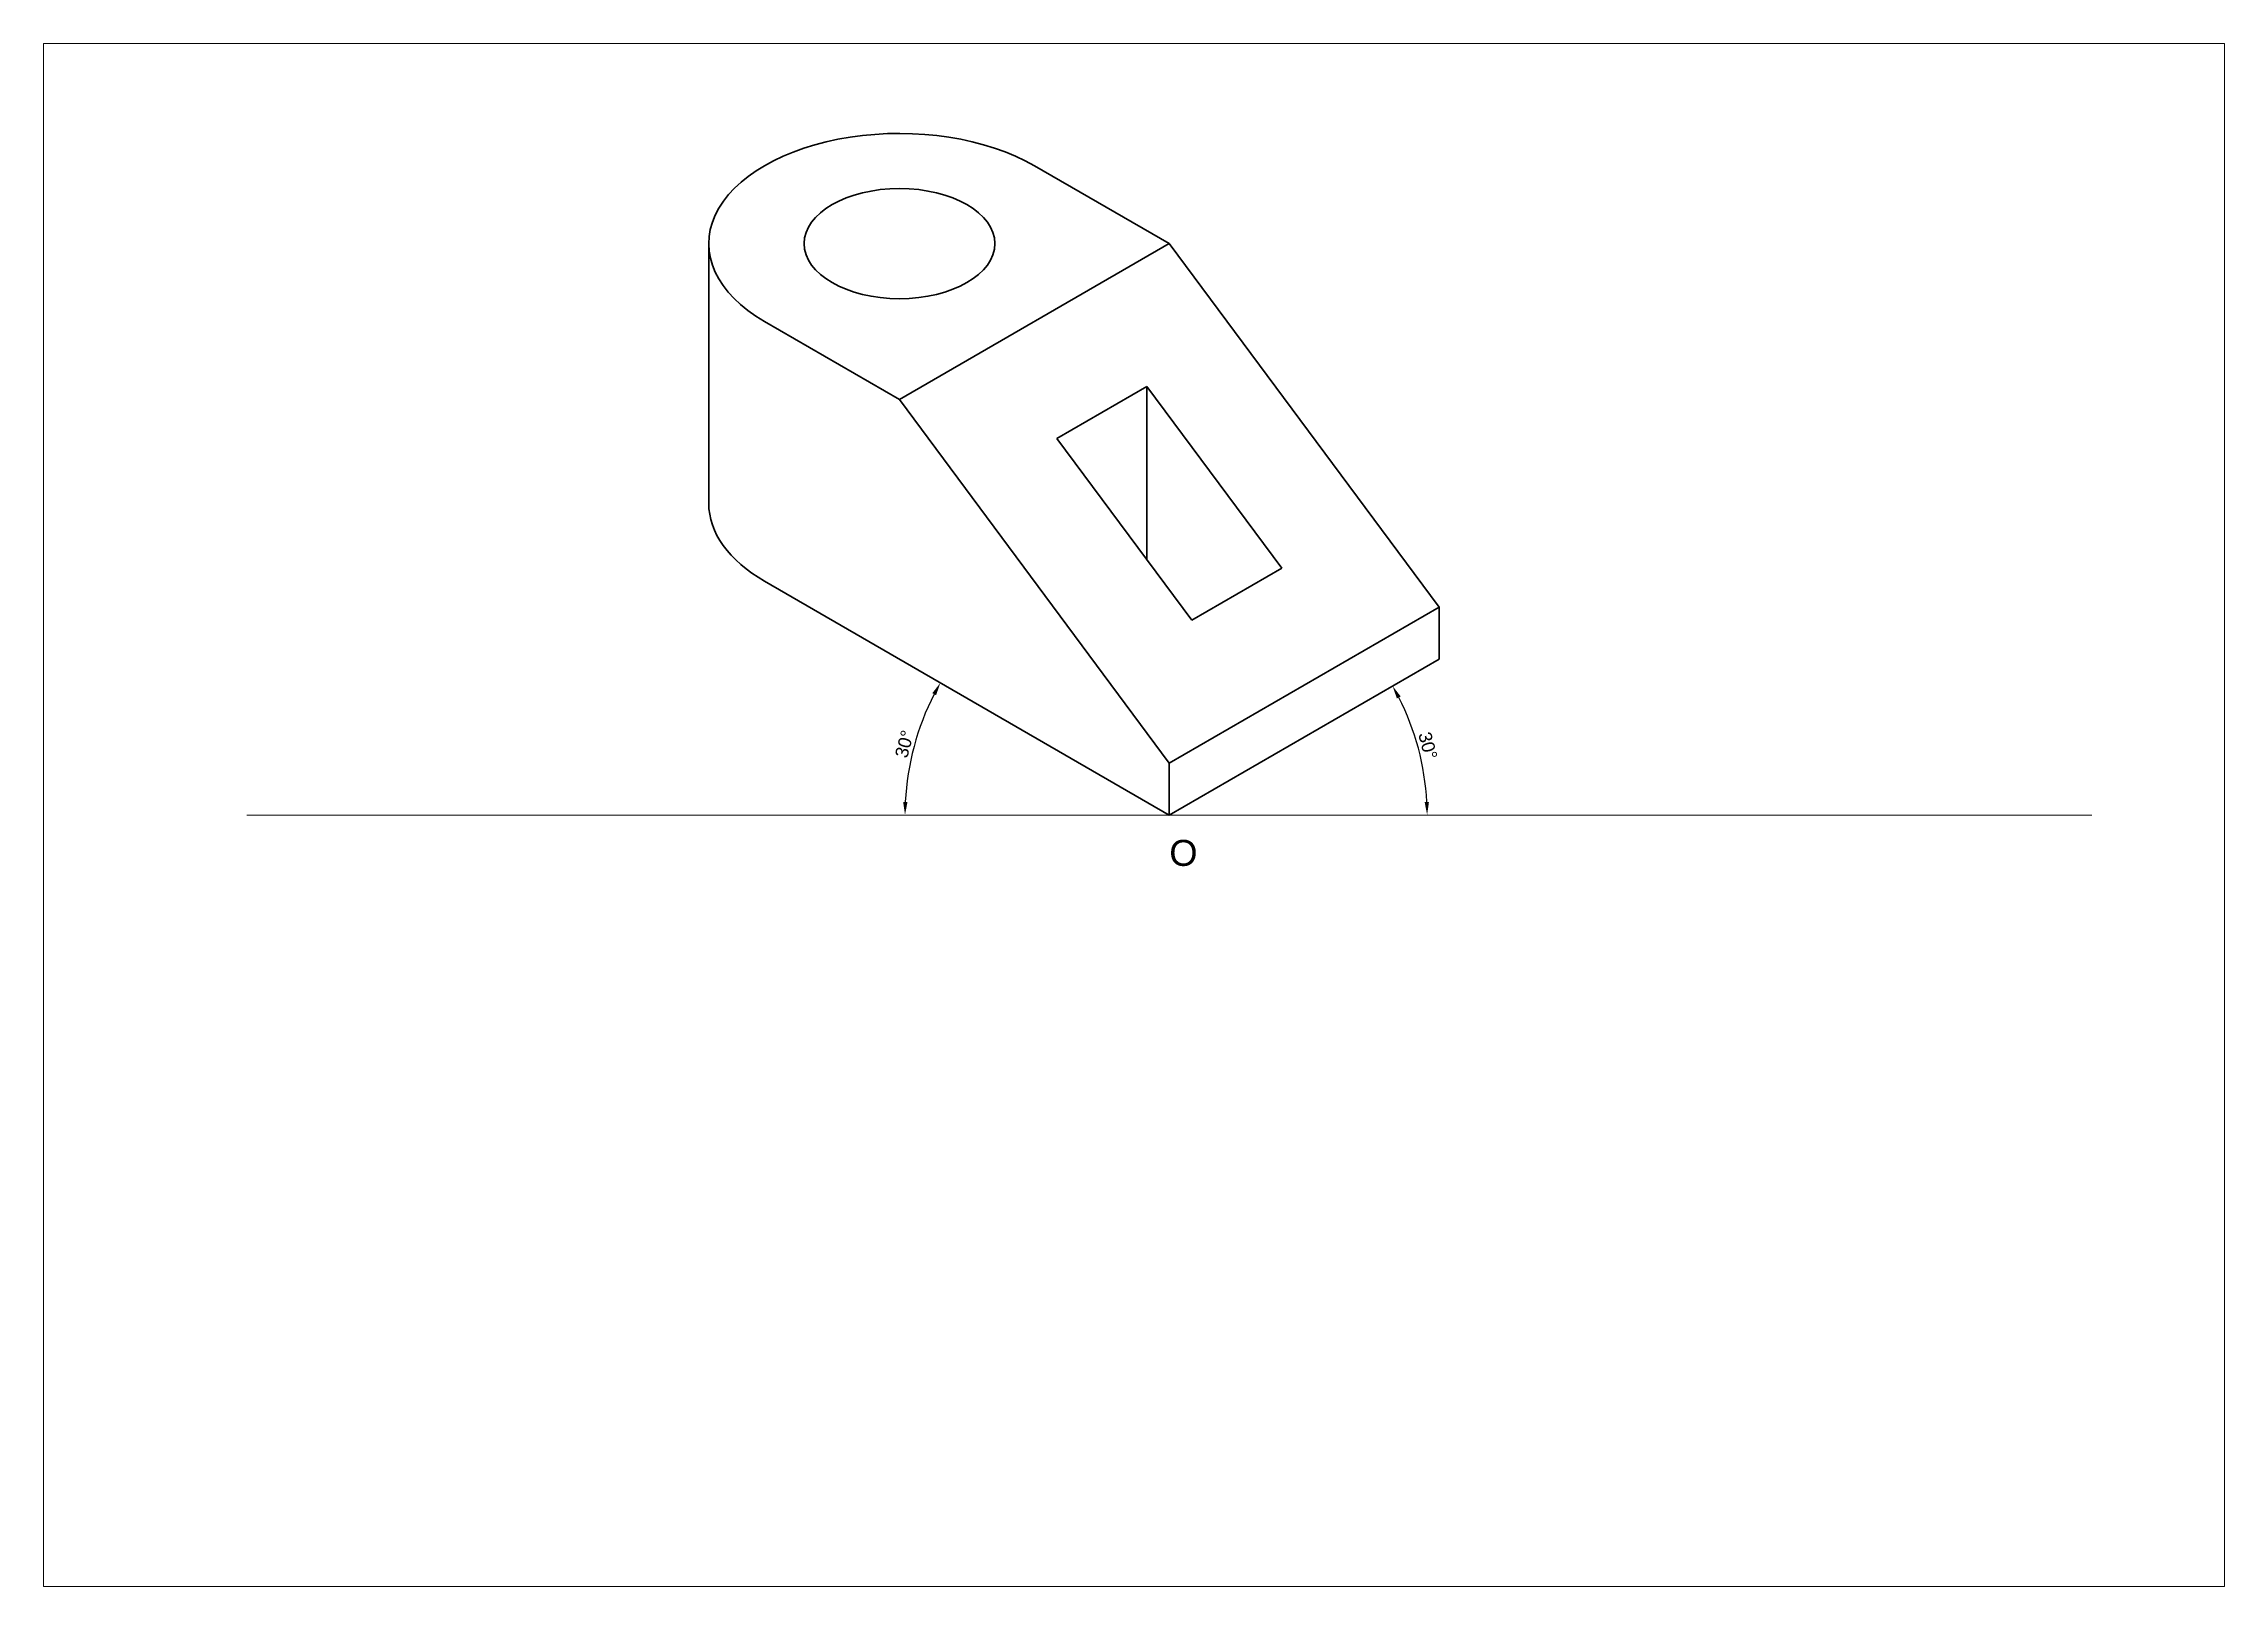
# Model space of a CAD drawing. Header units: millimetres. Extents: x 1439 to 1859, y 2193 to 2490.
import ezdxf

# ---------------------------------------------------------------- set-up
doc = ezdxf.new("R2010")
doc.units = ezdxf.units.MM
doc.styles.get("Standard").update_dxf_attribs({"font": 'arial.ttf'})
doc.dimstyles.new('ISO-25', dxfattribs={"dimtxt": 2.5, "dimasz": 2.5, "dimexe": 1.25, "dimexo": 0.625, "dimtad": 1, "dimtxsty": 'Standard', "dimcen": 2.5, "dimadec": 0, "dimazin": 0, "dimtfac": 1, "dimtmove": 0, "dimatfit": 3, "dimfxl": 1, "dimarcsym": 0})

# ---------------------------------------------------------------- blocks, each defined once
blk = doc.blocks.new('*D2')
at = {"color": 0, "lineweight": -2, "transparency": 16777216}
blk.add_arc((1655.65, 2341.14), 50.91, 152.814, 177.186, dxfattribs=at)
at = {"color": 0, "lineweight": 9, "transparency": 16777216}
for points in [[(1610, 2364.59), (1610.73, 2364.2), (1611.56, 2366.59)], [(1605.22, 2343.63), (1604.39, 2343.65), (1604.74, 2341.14)]]:
    blk.add_solid(points, dxfattribs=at)
at = {"layer": 'Defpoints', "color": 0, "lineweight": 9, "transparency": 16777216}
for p in [(1577.7, 2386.14), (1607.81, 2358.55), (1477.99, 2341.14), (1655.65, 2341.14), (1833.3, 2341.14)]:
    blk.add_point(p, dxfattribs=at)
at = {"color": 0, "lineweight": 9, "transparency": 16777216, "insert": (1604.64, 2354.8), "char_height": 2.5, "attachment_point": 5, "rotation": 75}
blk.add_mtext('30°', dxfattribs=at)
blk = doc.blocks.new('*D3')
at = {"color": 0, "lineweight": -2, "transparency": 16777216}
blk.add_arc((1655.65, 2341.14), 49.65, 2.8853, 27.1147, dxfattribs=at)
at = {"color": 0, "lineweight": 9, "transparency": 16777216}
for points in [[(1699.47, 2363.57), (1700.21, 2363.96), (1698.65, 2365.96)], [(1705.65, 2343.65), (1704.82, 2343.62), (1705.3, 2341.14)]]:
    blk.add_solid(points, dxfattribs=at)
at = {"layer": 'Defpoints', "color": 0, "lineweight": 9, "transparency": 16777216}
for p in [(1707.61, 2371.14), (1704.54, 2349.76), (1477.99, 2341.14), (1655.65, 2341.14), (1833.3, 2341.14)]:
    blk.add_point(p, dxfattribs=at)
at = {"color": 0, "lineweight": 9, "transparency": 16777216, "insert": (1705.44, 2354.48), "char_height": 2.5, "attachment_point": 5, "rotation": 285}
blk.add_mtext('30°', dxfattribs=at)

msp = doc.modelspace()

# ---------------------------------------------------------------- linework, layer by layer
at = {"lineweight": 30}
for p, q in [((1655.647, 2451.136), (1629.666, 2466.136)), ((1566.943, 2451.136), (1566.943, 2401.136)), ((1603.686, 2421.136), (1655.647, 2451.136)), ((1707.609, 2381.136), (1655.647, 2451.136)), ((1577.705, 2436.136), (1603.686, 2421.136)), ((1577.705, 2436.136), (1603.686, 2421.136)), ((1642.657, 2418.636), (1651.317, 2423.636)), ((1677.298, 2388.636), (1651.317, 2423.636)), ((1651.317, 2423.636), (1651.317, 2390.303)), ((1677.298, 2388.636), (1651.317, 2423.636)), ((1655.647, 2351.136), (1603.686, 2421.136)), ((1642.657, 2418.636), (1633.997, 2413.636)), ((1659.977, 2378.636), (1633.997, 2413.636)), ((1659.977, 2378.636), (1633.997, 2413.636)), ((1655.647, 2341.136), (1577.705, 2386.136)), ((1659.977, 2378.636), (1677.298, 2388.636)), ((1655.647, 2351.136), (1707.609, 2381.136)), ((1707.609, 2381.136), (1707.609, 2371.136)), ((1707.609, 2371.136), (1655.647, 2341.136)), ((1655.647, 2351.136), (1655.647, 2341.136)), ((1655.647, 2341.136), (1655.647, 2351.136))]:
    msp.add_line(p, q, dxfattribs=at)
at = {"lineweight": 9}
for p, q in [((1648.845, 2341.136), (1477.994, 2341.136)), ((1477.994, 2341.136), (1833.3, 2341.136))]:
    msp.add_line(p, q, dxfattribs=at)
msp.add_lwpolyline([(1438.845, 2489.636), (1858.845, 2489.636), (1858.845, 2192.636), (1438.845, 2192.636)], close=True, dxfattribs=at)
at = {"lineweight": 30}
for centre, start_param in [((1603.686, 2451.136), 3.9269908), ((1603.686, 2401.136), 6.2831853)]:
    msp.add_ellipse(centre, major_axis=(-36.742, 0), ratio=0.5773503, start_param=start_param, end_param=7.0685835, dxfattribs=at)
msp.add_ellipse((1603.686, 2451.136), major_axis=(-18.371, 0), ratio=0.5773503, dxfattribs=at)

# ---------------------------------------------------------------- texts
at = {"lineweight": 30, "insert": (1655.647, 2336.342), "char_height": 5, "attachment_point": 1}
msp.add_mtext_dynamic_manual_height_columns('O', width=25.52846, gutter_width=12.5, heights=[0], dxfattribs=at)

# ---------------------------------------------------------------- dimensions: what is measured, and where the dimension line sits
at = {"lineweight": 9}
for base, line2, picture, middle in [((1607.81, 2358.547), ((1655.647, 2341.136), (1577.705, 2386.136)), '*D2', (1604.637, 2354.804)), ((1704.543, 2349.758), ((1707.609, 2371.136), (1655.647, 2341.136)), '*D3', (1705.443, 2354.479))]:
    dim = msp.add_angular_dim_2l(base=base, line1=((1477.994, 2341.136), (1833.3, 2341.136)), line2=line2, dimstyle='ISO-25', dxfattribs=at)
    dim.commit()
    dim.dimension.update_dxf_attribs({"geometry": picture, "text_midpoint": middle})

doc.saveas('drawing.dxf')
